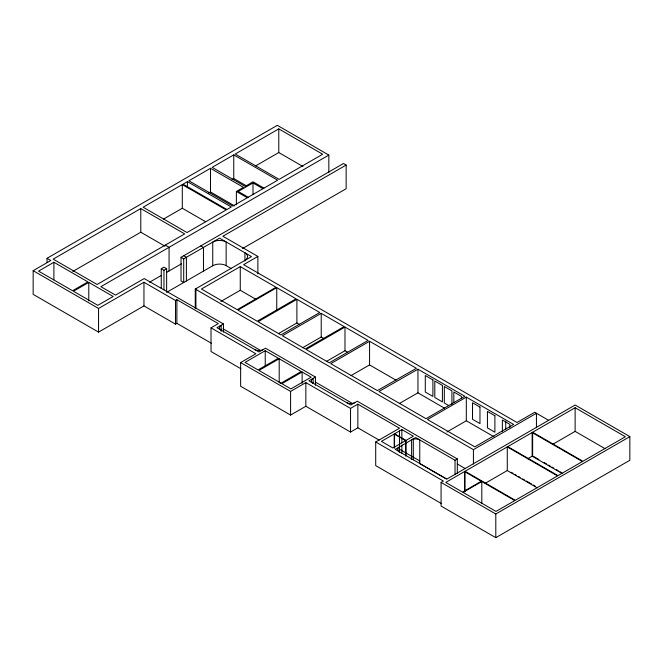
<?xml version="1.0" encoding="UTF-8"?>
<svg xmlns="http://www.w3.org/2000/svg" width="663" height="663" viewBox="0 0 663 663"><rect width="100%" height="100%" fill="white"/><g stroke="black" fill="none" stroke-linecap="round" stroke-linejoin="round"><path stroke-width="0.99" d="M47.032 262.407L47.032 258.288L277.316 125.332L328.831 155.076L328.831 172.562M211.282 343.21L176.88 323.345L175.513 324.132L143.954 305.916L98.563 332.122L33.15 294.355L33.15 270.695L50.836 260.484L47.032 258.288M140.78 208.555L53.173 259.134L97.08 284.485L184.687 233.898L140.78 208.555L140.78 232.216L72.839 271.44M182.292 184.587L143.125 207.204L187.024 232.547L226.199 209.939L182.292 184.587L182.292 208.248L205.588 221.699M187.414 181.629L183.029 184.165L226.928 209.516L231.321 206.98L187.414 181.629L187.414 187.803M236.376 204.826L236.376 191.458L243.478 187.356L210.486 168.311L188.88 180.784L232.779 206.135L277.656 180.22L233.757 154.877L212.152 167.349L245.136 186.402L253.051 181.828L263.965 188.135M278.783 128.879L235.224 154.031L279.123 179.375L322.682 154.23L278.783 128.879L278.783 152.54L302.974 166.504M53.902 262.258L38.562 271.117L72.565 290.75L87.906 281.891L53.902 262.258L53.902 279.745M163.604 219.039L182.292 208.248M208.762 192.966L210.486 191.972L234.561 205.87M232.025 179.532L233.757 178.538L246.304 185.773M255.669 165.883L278.783 152.54M262.979 188.698L252.993 182.938L238.208 191.474L248.194 197.234M88.784 282.397L73.444 291.256L97.834 305.336L113.174 296.477L88.784 282.397L88.784 300.911M328.831 155.076L100.884 286.681L115.511 295.126L144.194 278.568L223.464 323.942L223.464 332.163M161.266 288.256L161.266 268.714L163.952 267.164L166.637 268.714L166.637 292.366M195.27 308.618L195.27 289.076L251.509 256.598L219.561 238.158L183.709 258.852L183.709 282.513L181.024 280.963L181.024 257.302L343.467 163.521L346.144 165.07L346.144 188.731L242.534 248.55M161.266 268.714L163.952 270.264L166.637 268.714M346.144 165.07L222.876 236.235L257.874 256.44L257.874 273.927M33.15 270.695L98.563 308.461L143.954 282.256L175.513 300.48L176.88 299.693L218.342 323.627L211.025 327.853L211.025 351.506L240.942 368.785M149.589 282.214L161.101 275.568M166.421 272.501L181.571 263.75M167.49 291.877L212.732 265.755A9.489 5.478 0 0 1 226.149 265.614L231.511 268.714M240.263 266.609L201.436 289.027L237.213 309.687L276.048 287.27L240.263 266.609L240.263 290.27L220.854 301.474M257.874 256.44L243.628 264.67L516.999 422.497L534.701 412.27L548.632 420.317M276.753 287.676L237.926 310.093L257.203 321.224L296.038 298.806L276.753 287.676L276.753 310.309M223.464 323.942L216.925 327.713L258.976 351.987L265.515 348.216L315.464 377.056L315.464 385.286M296.9 299.311L258.073 321.729L280.93 334.923L319.765 312.505L296.9 299.311L296.9 322.964L278.369 333.663M321.224 313.35L282.397 335.768L305.278 348.978L344.105 326.561L321.224 313.35L321.224 337.011L302.693 347.71M379.128 440.116L357.854 427.834L350.536 432.052L305.85 406.262L290.585 415.071L240.636 386.231L240.636 362.578L255.901 353.76L211.025 327.853M265.241 350.71L245.003 362.396L258.073 369.946L278.319 358.252L265.241 350.71L265.241 366.133M279.198 358.758L258.951 370.451L281.004 383.181L301.242 371.487L279.198 358.758L279.198 382.418L280.963 383.438M344.984 327.066L306.149 349.484L329.271 362.835L368.106 340.417L344.984 327.066L344.984 350.727L326.445 361.426M302.121 372.001L281.883 383.686L290.9 388.899L311.146 377.206L302.121 372.001L302.121 383.313M369.564 341.263L330.738 363.68L377.371 390.598L416.397 368.296L369.564 341.263L369.564 364.915L396.076 380.222M240.636 362.578L290.585 391.419L305.85 382.601L350.536 408.4L357.854 404.173L399.507 428.223L375.706 441.972L375.706 465.625L441.633 503.689M315.464 377.056L308.925 380.827L350.777 404.994L357.316 401.214L457.321 458.953L457.321 473.357M351.034 375.614L369.564 364.915M405.657 440.613L394.195 434L381.416 441.376L392.877 447.997L405.657 440.613L405.657 456.045M394.535 433.801L401.853 429.574L413.314 436.196L405.996 440.423L394.535 433.801L394.535 448.205M466.313 397.12L427.486 419.538L474.799 446.854L513.634 424.436L466.313 397.12L466.313 420.773L493.993 436.751M446.903 431.986L466.313 420.773M375.706 441.972L443.414 481.065L441.077 482.415L441.077 506.068L495.8 537.668L629.85 460.271L629.85 436.619L575.128 405.018L446.787 479.117L395.223 449.348L415.66 437.547L455.025 460.279L457.321 458.953M195.27 289.076L473.415 449.663L536.442 413.273L536.442 427.676M464.539 471.567L445.76 482.415L462.542 492.103L481.321 481.255L464.539 471.567L464.539 491.117M465.028 471.285L507.27 446.903L557.517 475.91L515.267 500.3L465.028 471.285L465.028 491.863M532.149 432.533L507.759 446.622L558.006 475.628L582.396 461.547L532.149 432.533L532.149 456.194L562.116 473.498M532.638 432.251L575.128 407.728L625.366 436.735L582.876 461.266L532.638 432.251L532.638 455.912M481.81 481.537L463.031 492.385L496.007 511.422L514.786 500.582L481.81 481.537L481.81 503.142M485.266 483.261L507.27 470.556L537.237 487.86M527.789 458.705L532.149 456.194M552.992 444.16L575.128 431.381L605.095 448.685M441.077 482.415L495.8 514.007L629.85 436.619M417.947 369.2L378.929 391.501L426.027 418.693L464.854 396.275L417.947 369.2L417.947 392.852L444.5 408.184M399.325 403.502L417.947 392.852M236.376 191.458L247.291 197.756M200.781 245.898L203.466 247.448L203.466 271.109M448.578 405.466L444.318 403.005L444.318 386.504L451.926 390.897L451.926 404.331M533.516 456.417L538.804 459.476M544.099 462.525L546.743 464.059M548.5 465.07L550.265 466.089M552.03 467.108L553.796 468.128M556.439 469.653L558.196 470.672M559.962 471.691L561.727 472.702M165.269 245.111L169.073 247.307L169.073 270.968M183.709 255.752L186.394 257.302L186.394 280.963M140.78 232.216L164.971 246.18M240.263 290.27L256.366 299.56M296.9 322.964L299.543 324.489M321.224 337.011L323.867 338.536M344.984 350.727L347.652 352.268M181.024 257.302L183.709 258.852M511.281 472.313L513.046 473.332M514.811 474.343L516.576 475.363M518.333 476.382L520.099 477.401M522.742 478.926L524.508 479.946M526.273 480.965L531.56 484.015M533.317 485.034L535.082 486.054M222.992 328.74L260.559 350.42M315.116 381.921L352.675 403.61M457.321 464.025L465.368 468.666M399.283 449.1L419.82 460.959M446.207 478.843L419.754 463.57L419.754 439.909A5.793 3.348 0 0 0 411.607 439.884L411.607 459.426M575.128 407.728L575.128 431.381M509.83 427.42L509.83 424.328L502.363 420.019L502.363 431.364M507.27 446.903L507.27 470.556M505.728 421.171L505.728 429.417M495.8 514.007L495.8 537.668M473.415 449.663L473.415 464.059M461.44 398.446L461.44 396.383L453.832 391.99L453.832 402.308M455.025 460.279L455.025 474.675M413.314 438.251L413.314 459.849M405.996 440.423L405.996 455.846M401.853 429.574L401.853 442.95M401.853 445.006L401.853 453.235M399.507 430.279L399.507 451.884M399.317 452.125L399.317 446.978A5.793 3.348 0 0 0 399.317 451.71M394.195 434L394.195 447.368M357.854 404.173L357.854 427.834M350.536 408.4L350.536 432.052M313.168 383.521L313.168 378.374A5.901 3.406 0 0 0 313.027 383.189M305.85 382.601L305.85 406.262M290.585 391.419L290.585 415.071M252.993 182.938L252.993 194.251M244.929 261.031L244.929 252.802A9.489 5.478 0 0 1 244.68 260.542M233.757 154.877L233.757 178.538M226.149 265.614L226.149 241.954A9.489 5.478 0 0 0 212.732 242.094L212.732 265.755M221.169 331.434L221.169 325.26A5.901 3.406 0 0 0 221.028 330.075M210.486 168.311L210.486 191.972M195.908 288.703L195.908 308.245M176.88 299.693L176.88 323.345M175.513 300.48L175.513 324.132M163.952 270.264L163.952 289.806M143.954 282.256L143.954 305.916M98.563 308.461L98.563 332.122M355.028 402.54A5.901 3.406 0 0 1 346.683 402.623M263.219 349.542A5.901 3.406 0 0 1 254.882 349.625M432.898 379.916L425.29 375.515L425.29 392.024L432.898 396.416L432.898 379.916M442.412 385.402L434.804 381.01L434.804 397.51L442.412 401.911L442.412 385.402M479.971 407.09L472.512 402.781L472.512 419.281L479.971 423.591L479.971 407.09M494.896 415.709L487.438 411.4L487.438 427.9L494.896 432.21L494.896 415.709"/></g></svg>
